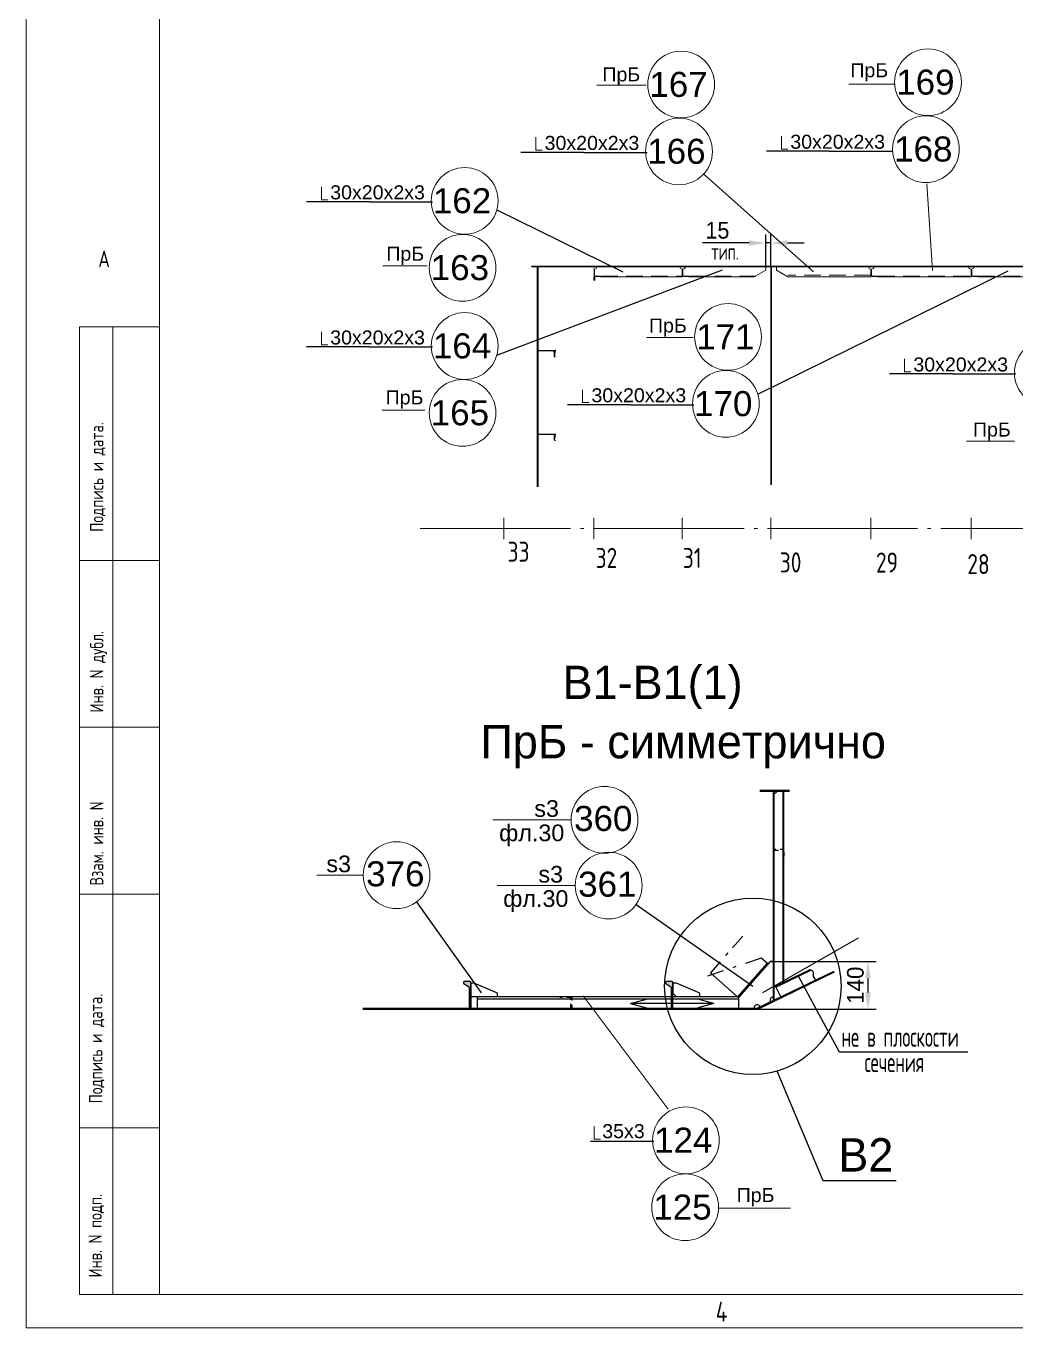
# Model space of a CAD drawing. Header units: millimetres. Extents: x 149544 to 197467, y -3118 to 25363.
# Drawn here: x 168631 to 171597, y 10130 to 14031 of the extents above; entities that cross this region are included whole.
import ezdxf

# ---------------------------------------------------------------- set-up
doc = ezdxf.new("R2010")
doc.units = ezdxf.units.MM
doc.header["$MEASUREMENT"] = 0
for name, pattern in [('DASH1', [187.5, 125, -62.5]), ('DASH5', [225, 100, -50, 25, -50]), ('DASH6', [25, 12.5, -12.5]), ('K5LT32768', [0]), ('K5LT32769', [0]), ('K5LT32790', [520, 450, -30, 10, -30]), ('K5LT32791', [0]), ('K5LT32795', [75, 50, -25])]:
    doc.linetypes.add(name, pattern=pattern)
doc.layers.add('pen_035', color=1, linetype='Continuous')
doc.layers.add('pen_7', color=1, linetype='Continuous')
doc.styles.add('KTEXTSTYLE', font='GOST_AU.SHX', dxfattribs={"width": 0.96, "height": 5})
doc.styles.add('style5', font='arial.ttf', dxfattribs={"height": 3})
doc.dimstyles.new('PB20', dxfattribs={"dimscale": 20, "dimtxt": 2.5, "dimasz": 2.5, "dimexe": 1.25, "dimexo": 0, "dimtad": 1, "dimdec": 0, "dimtxsty": 'Standard', "dimcen": 2.5, "dimclrd": 7, "dimclre": 7, "dimclrt": 4, "dimadec": 0, "dimazin": 0, "dimtfac": 1, "dimtdec": 0, "dimtmove": 0, "dimatfit": 3, "dimfxl": 1.25, "dimarcsym": 0})
doc.dimstyles.new('PB5', dxfattribs={"dimscale": 20, "dimtxt": 2.5, "dimasz": 2.5, "dimexe": 1.25, "dimexo": 0, "dimtad": 1, "dimdec": 0, "dimlfac": 0.25, "dimtxsty": 'Standard', "dimcen": 2.5, "dimclrd": 7, "dimclre": 7, "dimclrt": 4, "dimadec": 0, "dimazin": 0, "dimtfac": 1, "dimtdec": 0, "dimtmove": 0, "dimatfit": 3, "dimfxl": 1.25, "dimarcsym": 0})

# ---------------------------------------------------------------- blocks, each defined once
blk = doc.blocks.new('*D2411')
at = {"color": 7, "lineweight": -2}
for p, q in [((170797.2, 13381.4), (170657.9, 13381.4)), ((170847.2, 13309.8), (170847.2, 13406.4)), ((170862.2, 13381.4), (170847.2, 13381.4)), ((170862.2, 13309.8), (170862.2, 13406.4)), ((170912.2, 13381.4), (170962.2, 13381.4))]:
    blk.add_line(p, q, dxfattribs=at)
at = {"color": 7}
for points in [[(170797.2, 13389.7), (170797.2, 13373.1), (170847.2, 13381.4)], [(170912.2, 13389.7), (170912.2, 13373.1), (170862.2, 13381.4)]]:
    blk.add_solid(points, dxfattribs=at)
at = {"layer": 'Defpoints', "color": 0}
for p in [(170847.2, 13381.4), (170847.2, 13309.8), (170862.2, 13309.8)]:
    blk.add_point(p, dxfattribs=at)
at = {"color": 4, "insert": (170702.5, 13418.9), "char_height": 50, "attachment_point": 5}
blk.add_mtext('\\H50.0;\\W0.965;\\Q0;\\H50.0;\\W0.965;\\Q0;\\Q0;15', dxfattribs=at)
blk = doc.blocks.new('U1374')
at = {"layer": 'pen_035', "color": 1, "linetype": 'K5LT32769', "lineweight": 18, "true_color": 0xff0000}
for p, q in [((-164451, -2184.6), (-164494.9, -2184.3)), ((-164494.9, -2184.3), (-164493.7, -2184.6)), ((-164451, -2184.6), (-164493.7, -2184.6))]:
    blk.add_line(p, q, dxfattribs=at)
blk = doc.blocks.new('U1375')
at = {"layer": 'pen_035', "color": 1, "linetype": 'K5LT32769', "lineweight": 18, "true_color": 0xff0000}
for p in [(-164444.2, -2182.6), (-164495.4, -2182.6)]:
    blk.add_line(p, (-164495.4, -2183.6), dxfattribs=at)
blk = doc.blocks.new('U1376')
at = {"layer": 'pen_035', "color": 1, "linetype": 'K5LT32769', "lineweight": 18, "true_color": 0xff0000}
for p in [(-164495.4, -2183.6), (-164444.2, -2182.6)]:
    blk.add_line(p, (-164494.9, -2184.3), dxfattribs=at)
blk = doc.blocks.new('U1377')
at = {"layer": 'pen_035', "color": 1, "linetype": 'K5LT32769', "lineweight": 18, "true_color": 0xff0000}
for p in [(-164451, -2184.6), (-164444.2, -2182.6)]:
    blk.add_line(p, (-164449.3, -2184.9), dxfattribs=at)
blk = doc.blocks.new('U1378')
at = {"layer": 'pen_035', "color": 1, "linetype": 'K5LT32769', "lineweight": 18, "true_color": 0xff0000}
for p in [(-164444.2, -2182.6), (-164449.3, -2184.9)]:
    blk.add_line(p, (-164448.1, -2185.6), dxfattribs=at)
blk = doc.blocks.new('U1379')
at = {"layer": 'pen_035', "color": 1, "linetype": 'K5LT32769', "lineweight": 18, "true_color": 0xff0000}
for p in [(-164444.2, -2182.6), (-164448.1, -2185.6)]:
    blk.add_line(p, (-164447.6, -2186.6), dxfattribs=at)
blk = doc.blocks.new('U1380')
at = {"layer": 'pen_035', "color": 1, "linetype": 'K5LT32769', "lineweight": 18, "true_color": 0xff0000}
for p in [(-164444.2, -2182.6), (-164447.6, -2186.6)]:
    blk.add_line(p, (-164447.6, -2201.6), dxfattribs=at)
blk = doc.blocks.new('U1381')
at = {"layer": 'pen_035', "color": 1, "linetype": 'K5LT32769', "lineweight": 18, "true_color": 0xff0000}
for p in [(-164444.2, -2182.6), (-164447.6, -2201.6)]:
    blk.add_line(p, (-164447.1, -2202.3), dxfattribs=at)
blk = doc.blocks.new('U1382')
at = {"layer": 'pen_035', "color": 1, "linetype": 'K5LT32769', "lineweight": 18, "true_color": 0xff0000}
blk.add_line((-164444.2, -2182.6), (-164447.1, -2202.3), dxfattribs=at)
blk = doc.blocks.new('U1383')
at = {"layer": 'pen_035', "color": 1, "linetype": 'K5LT32769', "lineweight": 18, "true_color": 0xff0000}
for p in [(-164447.1, -2202.3), (-164445.9, -2202.6)]:
    blk.add_line(p, (-164444.2, -2202.6), dxfattribs=at)
blk = doc.blocks.new('U1384')
at = {"layer": 'pen_035', "color": 1, "linetype": 'K5LT32769', "lineweight": 18, "true_color": 0xff0000}
for p in [(-164444.2, -2432.6), (-164495.4, -2432.6)]:
    blk.add_line(p, (-164495.4, -2433.6), dxfattribs=at)
blk = doc.blocks.new('U1385')
at = {"layer": 'pen_035', "color": 1, "linetype": 'K5LT32769', "lineweight": 18, "true_color": 0xff0000}
for p in [(-164495.4, -2433.6), (-164444.2, -2432.6)]:
    blk.add_line(p, (-164494.9, -2434.3), dxfattribs=at)
blk = doc.blocks.new('U1386')
at = {"layer": 'pen_035', "color": 1, "linetype": 'K5LT32769', "lineweight": 18, "true_color": 0xff0000}
for p in [(-164451, -2434.6), (-164444.2, -2432.6)]:
    blk.add_line(p, (-164449.3, -2434.9), dxfattribs=at)
blk = doc.blocks.new('U1387')
at = {"layer": 'pen_035', "color": 1, "linetype": 'K5LT32769', "lineweight": 18, "true_color": 0xff0000}
for p in [(-164449.3, -2434.9), (-164444.2, -2432.6)]:
    blk.add_line(p, (-164448.1, -2435.6), dxfattribs=at)
blk = doc.blocks.new('U1388')
at = {"layer": 'pen_035', "color": 1, "linetype": 'K5LT32769', "lineweight": 18, "true_color": 0xff0000}
for p in [(-164448.1, -2435.6), (-164444.2, -2432.6)]:
    blk.add_line(p, (-164447.6, -2436.6), dxfattribs=at)
blk = doc.blocks.new('U1389')
at = {"layer": 'pen_035', "color": 1, "linetype": 'K5LT32769', "lineweight": 18, "true_color": 0xff0000}
for p in [(-164444.2, -2432.6), (-164447.6, -2436.6)]:
    blk.add_line(p, (-164447.6, -2451.6), dxfattribs=at)
blk = doc.blocks.new('U1390')
at = {"layer": 'pen_035', "color": 1, "linetype": 'K5LT32769', "lineweight": 18, "true_color": 0xff0000}
for p in [(-164447.6, -2451.6), (-164444.2, -2432.6)]:
    blk.add_line(p, (-164447.1, -2452.3), dxfattribs=at)
blk = doc.blocks.new('U1391')
at = {"layer": 'pen_035', "color": 1, "linetype": 'K5LT32769', "lineweight": 18, "true_color": 0xff0000}
blk.add_line((-164444.2, -2432.6), (-164447.1, -2452.3), dxfattribs=at)
blk = doc.blocks.new('U1392')
at = {"layer": 'pen_035', "color": 1, "linetype": 'K5LT32769', "lineweight": 18, "true_color": 0xff0000}
for p in [(-164494.9, -2434.3), (-164493.7, -2434.6)]:
    blk.add_line(p, (-164451, -2434.6), dxfattribs=at)
blk = doc.blocks.new('U1393')
at = {"layer": 'pen_035', "color": 1, "linetype": 'K5LT32769', "lineweight": 18, "true_color": 0xff0000}
for p in [(-164447.1, -2452.3), (-164445.9, -2452.6)]:
    blk.add_line(p, (-164444.2, -2452.6), dxfattribs=at)
blk = doc.blocks.new('*D3775')
at = {"color": 7, "lineweight": -2}
for p, q in [((170860.2, 11228.5), (171178.5, 11228.5)), ((171153.5, 11178.5), (171153.5, 11135.8)), ((170823.1, 11085.8), (171178.5, 11085.8))]:
    blk.add_line(p, q, dxfattribs=at)
at = {"color": 7}
for points in [[(171145.2, 11178.5), (171161.9, 11178.5), (171153.5, 11228.5)], [(171145.2, 11135.8), (171161.9, 11135.8), (171153.5, 11085.8)]]:
    blk.add_solid(points, dxfattribs=at)
at = {"layer": 'Defpoints', "color": 0}
for p in [(170860.2, 11228.5), (170823.1, 11085.8), (171153.5, 11085.8)]:
    blk.add_point(p, dxfattribs=at)
at = {"color": 4, "insert": (171116, 11157.1), "char_height": 50, "attachment_point": 5, "rotation": 90}
blk.add_mtext('140', dxfattribs=at)

msp = doc.modelspace()

# ---------------------------------------------------------------- hatches: boundary and pattern name
for points in [[(170165.8, 13059.8), (170165.8, 13058.8), (170166.3, 13058.1), (170167.5, 13057.8), (170210.2, 13057.8), (170211.9, 13057.5), (170213.1, 13056.8), (170213.6, 13055.8), (170213.6, 13040.8), (170214.1, 13040.1), (170215.3, 13039.8), (170217, 13039.8), (170217, 13059.8)], [(170165.8, 12809.8), (170165.8, 12808.8), (170166.3, 12808.1), (170167.5, 12807.8), (170210.2, 12807.8), (170211.9, 12807.5), (170213.1, 12806.8), (170213.6, 12805.8), (170213.6, 12790.8), (170214.1, 12790.1), (170215.3, 12789.8), (170217, 12789.8), (170217, 12809.8)]]:
    msp.add_hatch(color=0).paths.add_polyline_path(points)
at = {"linetype": 'Continuous'}
for points in [[(169963.6, 11088.5), (169958.5, 11088.5), (169958.5, 11150), (169958.3, 11151.4), (169957.6, 11152.6), (169956.5, 11153.5), (169943.4, 11161), (169942.1, 11162.2), (169941.4, 11163.8), (169941.5, 11165.5), (169942.3, 11167), (169943.7, 11168.1), (169945.4, 11168.5), (169959.5, 11168.5), (169961.1, 11168.2), (169962.4, 11167.3), (169963.3, 11166), (169963.6, 11164.5)], [(170569.4, 11088.5), (170564.3, 11088.5), (170564.3, 11150), (170564.1, 11151.4), (170563.4, 11152.6), (170562.3, 11153.5), (170549.2, 11161), (170547.9, 11162.2), (170547.2, 11163.8), (170547.3, 11165.5), (170548.1, 11167), (170549.5, 11168.1), (170551.2, 11168.5), (170565.3, 11168.5), (170566.9, 11168.2), (170568.2, 11167.3), (170569, 11166), (170569.4, 11164.5)]]:
    msp.add_hatch(color=0, dxfattribs=at).paths.add_polyline_path(points)

# ---------------------------------------------------------------- linework, layer by layer
at = {"color": 7, "linetype": 'K5LT32768', "lineweight": 18}
for p, q in [((168631.3, 22010.1), (168631.3, 10130.1)), ((168631.3, 10130.1), (185451.3, 10130.1))]:
    msp.add_line(p, q, dxfattribs=at)
at = {"color": 1, "linetype": 'K5LT32769', "lineweight": 18, "true_color": 0xff0000}
for p, q in [((169031.3, 21910.1), (169031.3, 10230.1)), ((168791.3, 13130.1), (168791.3, 10230.1)), ((169031.3, 13130.1), (168791.3, 13130.1)), ((168891.3, 13130.1), (168891.3, 10230.1)), ((169031.3, 12430.1), (168791.3, 12430.1)), ((169031.3, 11930.1), (168791.3, 11930.1)), ((169031.3, 11430.1), (168791.3, 11430.1)), ((169031.3, 10730.1), (168791.3, 10730.1)), ((169031.3, 10230.1), (168791.3, 10230.1)), ((169031.3, 10230.1), (185351.3, 10230.1))]:
    msp.add_line(p, q, dxfattribs=at)
at = {"color": 0, "linetype": 'K5LT32768', "lineweight": 18}
for p, q in [((170489, 13853.8), (170341.2, 13853.8)), ((171235.4, 13857.3), (171095.7, 13857.3)), ((171346.4, 13299.1), (171330, 13558.2)), ((169832.8, 13312.3), (169700, 13312.3)), ((170629.4, 13097.6), (170490.2, 13097.6)), ((169826.4, 12880.2), (169698.4, 12880.2)), ((171592.1, 12787), (171449.1, 12787)), ((170062.2, 12493.8), (170062.2, 12557.8)), ((170332.2, 12493.8), (170332.2, 12557.8)), ((170597.2, 12493.8), (170597.2, 12557.8)), ((170862.2, 12493.8), (170862.2, 12557.8)), ((171162.2, 12493.8), (171162.2, 12557.8)), ((171462.2, 12493.8), (171462.2, 12557.8)), ((170264.3, 11652.7), (170029.9, 11652.7)), ((169641.4, 11486.9), (169502.7, 11486.9)), ((170276.6, 11455.8), (170042.2, 11455.8)), ((170300.1, 11125.8), (170554.9, 10786.2)), ((170921.8, 10488.7), (170704.4, 10488.7))]:
    msp.add_line(p, q, dxfattribs=at)
at = {"color": 7}
for p, q in [((171037.7, 13656), (170849.4, 13656)), ((170301.6, 13652.6), (170113.3, 13652.6)), ((170663.2, 13586), (170990.7, 13295.2)), ((169659.4, 13504.5), (169471.1, 13504.5)), ((170041.5, 13480.2), (170419.6, 13294.4)), ((170041.5, 13045.4), (170717.5, 13300.3)), ((170825.4, 12929.5), (171573.1, 13298.2)), ((169659.4, 13069.7), (169471.1, 13069.7)), ((171406.3, 12988.8), (171218, 12988.8)), ((170442, 12896.4), (170253.6, 12896.4)), ((169800.1, 11408.1), (169995.2, 11134.3)), ((170458.6, 11398.5), (170808.6, 11153.9)), ((171124, 11297.7), (170837.7, 11134.7)), ((171001.3, 11080.2), (170945.6, 11183.8)), ((170880.3, 10900.9), (171018.7, 10571.6)), ((171018.7, 10571.6), (171238.4, 10571.6))]:
    msp.add_line(p, q, dxfattribs=at)
for p, q in [((171037.7, 13656), (171227.7, 13656)), ((170301.6, 13652.6), (170491.6, 13652.6)), ((169659.4, 13504.5), (169849.4, 13504.5)), ((169659.4, 13069.7), (169849.4, 13069.7)), ((171406.3, 12988.8), (171596.3, 12988.8)), ((170442, 12896.4), (170632, 12896.4)), ((170322.2, 10689.6), (170512.2, 10689.6))]:
    msp.add_line(p, q)
at = {"color": 0, "linetype": 'K5LT32769', "lineweight": 18}
for p, q in [((170145.1, 13311.8), (170165.8, 13311.8)), ((170145.1, 13309.8), (170165.8, 13309.8)), ((170847.2, 13309.8), (170847.2, 13299.8)), ((170879.2, 13309.8), (170879.2, 13299.8)), ((170334.2, 13302.8), (170334.2, 13283.8)), ((170336.2, 13281.8), (170351.2, 13281.8)), ((170352.2, 13280.8), (170352.2, 13279.8)), ((170352.2, 13279.8), (170597.2, 13279.8)), ((170597.2, 13302.8), (170597.2, 13279.8)), ((170599.2, 13302.8), (170599.2, 13283.8)), ((170601.2, 13281.8), (170616.2, 13281.8)), ((170617.2, 13280.8), (170617.2, 13279.8)), ((170617.2, 13279.8), (170812.6, 13279.8)), ((170847.2, 13299.8), (170812.6, 13279.8)), ((170879.2, 13299.8), (170913.8, 13279.8)), ((171162.2, 13279.8), (170913.8, 13279.8)), ((171162.2, 13302.8), (171162.2, 13279.8)), ((171164.2, 13302.8), (171164.2, 13283.8)), ((171166.2, 13281.8), (171181.2, 13281.8)), ((171182.2, 13280.8), (171182.2, 13279.8)), ((171182.2, 13279.8), (171462.2, 13279.8)), ((171462.2, 13302.8), (171462.2, 13279.8)), ((171464.2, 13302.8), (171464.2, 13283.8)), ((171466.2, 13281.8), (171481.2, 13281.8)), ((171482.2, 13280.8), (171482.2, 13279.8)), ((171482.2, 13279.8), (171680.2, 13279.8))]:
    msp.add_line(p, q, dxfattribs=at)
at = {"color": 0, "linetype": 'K5LT32791', "lineweight": 18}
for p, q in [((170162.4, 13309.8), (170162.4, 12650.5)), ((170165.8, 13311.8), (171904.2, 13311.8)), ((170165.8, 13309.8), (171904.2, 13309.8)), ((170165.8, 13309.8), (170165.8, 12650.6)), ((170165.8, 12650.6), (170165.8, 13309.8)), ((170862.2, 13309.8), (170862.2, 12656.2)), ((170864.2, 13309.8), (170864.2, 12656.2))]:
    msp.add_line(p, q, dxfattribs=at)
at = {"color": 0, "linetype": 'K5LT32795', "lineweight": 18}
for p, q in [((170332.2, 13279.8), (170332.2, 13269.2)), ((170335.2, 13279.8), (170335.2, 13269.2)), ((170354, 13281.8), (170598.4, 13281.8)), ((170619, 13281.8), (170818.9, 13281.8)), ((171162.2, 13284.3), (170913.8, 13284.3)), ((171184, 13281.8), (171463.4, 13281.8)), ((171484, 13281.8), (171681.4, 13281.8))]:
    msp.add_line(p, q, dxfattribs=at)
at = {"color": 0, "linetype": 'K5LT32790', "lineweight": 18}
msp.add_line((169812.2, 12525.8), (173048.3, 12525.8), dxfattribs=at)
at = {"color": 0, "linetype": 'DASH5'}
for p, q in [((170830, 11741.5), (170918.2, 11741.5)), ((170830, 11738.5), (170918.2, 11738.5))]:
    msp.add_line(p, q, dxfattribs=at)
at = {"color": 0, "linetype": 'Continuous'}
for p, q in [((170870.2, 11111.8), (170870.2, 11738.5)), ((170872.2, 11111.8), (170872.2, 11738.5)), ((170901.9, 11738.5), (170879.1, 11738.5)), ((170899.9, 11165.3), (170899.9, 11738.5)), ((170901.9, 11166.3), (170901.9, 11738.5)), ((170778.7, 11304.6), (170747.9, 11269.6)), ((170734, 11253.8), (170727, 11245.8)), ((170720, 11200.1), (170672.7, 11184.1)), ((170710.5, 11227), (170681.5, 11194.1)), ((170757.9, 11212.9), (170748.5, 11209.7)), ((170851.4, 11222.9), (170763, 11122.4)), ((170821.8, 11088.5), (171052.3, 11199.6)), ((170823.1, 11085.8), (171053.5, 11196.8)), ((170853.6, 11221), (170851.4, 11222.9)), ((170876.8, 11153.9), (170980.3, 11203.8)), ((170983.8, 11202.2), (170878.1, 11151.2)), ((170681.5, 11194.1), (170764.1, 11121.5)), ((170872.2, 11151.7), (170901.9, 11166.3)), ((169984.2, 11088.5), (169984.2, 11123.5)), ((169984.2, 11123.5), (170765.2, 11123.5)), ((170765.2, 11120.5), (170763, 11122.4)), ((170765.2, 11123.5), (170765.2, 11088.5)), ((170892, 11122.3), (170876.8, 11153.9)), ((169640.5, 11088.5), (170821.8, 11088.5)), ((169640.5, 11085.5), (170821.8, 11085.5)), ((169984.2, 11116.5), (170765.2, 11116.5)), ((170441.8, 11102.5), (170490.1, 11115.4)), ((170691.8, 11102.5), (170441.8, 11102.5)), ((170441.8, 11102.5), (170490.1, 11089.5)), ((170691.8, 11102.5), (170643.5, 11115.4)), ((170691.8, 11102.5), (170643.5, 11089.5)), ((170830.8, 11092.8), (170861.2, 11107.5))]:
    msp.add_line(p, q, dxfattribs=at)
at = {"color": 0, "linetype": 'DASH1'}
msp.add_line((170870.2, 11174.1), (170870.2, 11246.2), dxfattribs=at)
at = {"const_width": 3}
for points in [[(170158.3, 13698.3), (170158.3, 13659), (170178, 13659)], [(170894.5, 13701.7), (170894.5, 13662.5), (170914.1, 13662.5)], [(169516.2, 13550.2), (169516.2, 13510.9), (169535.8, 13510.9)], [(169516.2, 13115.4), (169516.2, 13076.1), (169535.8, 13076.1)], [(171263.1, 13034.5), (171263.1, 12995.2), (171282.7, 12995.2)], [(170298.7, 12942.1), (170298.7, 12902.8), (170318.4, 12902.8)], [(170332.8, 10734.9), (170332.8, 10695.6), (170352.5, 10695.6)]]:
    msp.add_lwpolyline(points, dxfattribs=at)
at = {"color": 0, "linetype": 'K5LT32769', "const_width": 0.18}
for points in [[(170332.2, 13309.8), (170333.2, 13309.8), (170333.9, 13309.5), (170334.2, 13308.8), (170334.2, 13283.8), (170334.5, 13282.8), (170335.2, 13282), (170336.2, 13281.8), (170351.2, 13281.8), (170351.9, 13281.5), (170352.2, 13280.8), (170352.2, 13279.8), (170332.2, 13279.8), (170332.2, 13309.8)], [(170597.2, 13309.8), (170598.2, 13309.8), (170598.9, 13309.5), (170599.2, 13308.8), (170599.2, 13283.8), (170599.5, 13282.8), (170600.2, 13282), (170601.2, 13281.8), (170616.2, 13281.8), (170616.9, 13281.5), (170617.2, 13280.8), (170617.2, 13279.8), (170597.2, 13279.8), (170597.2, 13309.8)], [(171162.2, 13309.8), (171163.2, 13309.8), (171163.9, 13309.5), (171164.2, 13308.8), (171164.2, 13283.8), (171164.5, 13282.8), (171165.2, 13282), (171166.2, 13281.8), (171181.2, 13281.8), (171181.9, 13281.5), (171182.2, 13280.8), (171182.2, 13279.8), (171162.2, 13279.8), (171162.2, 13309.8)], [(171462.2, 13309.8), (171463.2, 13309.8), (171463.9, 13309.5), (171464.2, 13308.8), (171464.2, 13283.8), (171464.5, 13282.8), (171465.2, 13282), (171466.2, 13281.8), (171481.2, 13281.8), (171481.9, 13281.5), (171482.2, 13280.8), (171482.2, 13279.8), (171462.2, 13279.8), (171462.2, 13309.8)], [(170864.2, 13059.8), (170864.2, 13058.8), (170864.5, 13058.1), (170865.2, 13057.8), (170890.2, 13057.8), (170891.2, 13057.5), (170891.9, 13056.8), (170892.2, 13055.8), (170892.2, 13040.8), (170892.5, 13040.1), (170893.2, 13039.8), (170894.2, 13039.8), (170894.2, 13059.8), (170864.2, 13059.8)], [(170864.2, 12809.8), (170864.2, 12808.8), (170864.5, 12808.1), (170865.2, 12807.8), (170890.2, 12807.8), (170891.2, 12807.5), (170891.9, 12806.8), (170892.2, 12805.8), (170892.2, 12790.8), (170892.5, 12790.1), (170893.2, 12789.8), (170894.2, 12789.8), (170894.2, 12809.8), (170864.2, 12809.8)]]:
    msp.add_lwpolyline(points, dxfattribs=at)
at = {"color": 0}
msp.add_lwpolyline([(171452.7, 10956.1), (171068.1, 10956.1), (171001.3, 11080.2)], dxfattribs=at)
at = {"color": 0, "linetype": 'Continuous'}
for points in [[(170879.1, 11738.5, 0), (170879, 11737.1, 0), (170878.6, 11735.8, 0), (170878, 11734.6, 0), (170877.1, 11733.5, 0), (170876.1, 11732.6, 0), (170874.9, 11732, 0), (170873.6, 11731.6, 0), (170872.2, 11731.5, 0)], [(170852.5, 11221.9, 0), (170833.7, 11238.5, 0), (170786.4, 11222.5, 0)], [(170870.2, 11121.8, 0), (170870.2, 11228.5, 0), (170860.2, 11228.5, 0), (170765.2, 11120.5, 0), (170765.2, 11088.5, 0), (170811.8, 11088.5, 0)], [(170043.6, 11133.5, 0), (169973.6, 11163.5, 0), (169963.6, 11163.5, 0), (169963.6, 11123.5, 0), (170043.6, 11123.5, 0), (170043.6, 11133.5, 0)], [(170650.1, 11123.5, 0), (170650.1, 11133.5, 0), (170579.5, 11163.5, 0), (170569.4, 11163.5, 0), (170569.4, 11133.5, 0), (170579.4, 11123.5, 0), (170650.1, 11123.5, 0)]]:
    msp.add_polyline3d(points, dxfattribs=at)
at = {"color": 0, "linetype": 'DASH6'}
for points in [[(170872.2, 11563.5, 0), (170872.2, 11562.5, 0), (170872.5, 11561.8, 0), (170873.3, 11561.5, 0), (170898.5, 11561.5, 0), (170899.5, 11561.2, 0), (170900.2, 11560.5, 0), (170900.5, 11559.5, 0), (170900.5, 11544.5, 0), (170900.8, 11543.8, 0), (170901.5, 11543.5, 0), (170902.5, 11543.5, 0), (170902.5, 11563.5, 0), (170872.2, 11563.5, 0)], [(170266.5, 11088.5, 0), (170263.4, 11088.5, 0), (170263.4, 11120.5, 0), (170231.1, 11120.5, 0), (170231.1, 11123.5, 0), (170266.5, 11123.5, 0), (170266.5, 11088.5, 0)]]:
    msp.add_polyline3d(points, dxfattribs=at)
at = {"color": 0, "linetype": 'K5LT32768', "lineweight": 18}
for centre in [(170593.9, 13856), (171333.4, 13862.8), (170587.5, 13655.5), (171327.1, 13662.3), (169945.4, 13507.3), (169939, 13306.8), (170734.3, 13099.8), (169945.4, 13072.5), (171692.3, 12991.6), (170727.9, 12899.2), (169939, 12872), (170608.1, 10692.4), (170605.8, 10491.8)]:
    msp.add_circle(centre, 100, dxfattribs=at)
at = {"color": 7}
msp.add_circle((170808.6, 11153.9), 264.2, dxfattribs=at)
at = {"color": 0, "linetype": 'K5LT32769', "lineweight": 18}
for centre, radius, start, end in [((170334.2, 13309.8), 7, 270, 0), ((170597.2, 13309.8), 7, 180, 270), ((170599.2, 13309.8), 7, 270, 0), ((171162.2, 13309.8), 7, 180, 270), ((171164.2, 13309.8), 7, 270, 0), ((171462.2, 13309.8), 7, 180, 270), ((171464.2, 13309.8), 7, 270, 0), ((170336.2, 13283.8), 2, 180, 270), ((170351.2, 13280.8), 1, 0, 90), ((170601.2, 13283.8), 2, 180, 270), ((170616.2, 13280.8), 1, 0, 90), ((171166.2, 13283.8), 2, 180, 270), ((171181.2, 13280.8), 1, 0, 90), ((171466.2, 13283.8), 2, 180, 270), ((171481.2, 13280.8), 1, 0, 90)]:
    msp.add_arc(centre, radius, start, end, dxfattribs=at)
at = {"color": 0, "linetype": 'K5LT32768', "lineweight": 18}
for centre, start, end in [((170364.3, 11652.7), 0, 180), ((170364.3, 11652.7), 180, 0), ((169741.4, 11486.9), 0, 180), ((170376.6, 11455.8), 0, 180), ((169741.4, 11486.9), 180, 0), ((170376.6, 11455.8), 180, 0)]:
    msp.add_arc(centre, 100, start, end, dxfattribs=at)
at = {"color": 0, "linetype": 'Continuous'}
for centre, start, end in [((170870.2, 11111.8), 90.0112, 147.8736), ((170821.8, 11088.5), 102.8694, 179.999), ((170821.8, 11088.5), 25.7391, 102.8694), ((170870.2, 11111.8), 147.8736, 205.7357)]:
    msp.add_arc(centre, 10, start, end, dxfattribs=at)
at = {"color": 0}
msp.add_spline([(170980.3, 11203.8), (170988.5, 11198.4), (170989.8, 11182.9), (170997.8, 11173.3)], degree=3, dxfattribs=at)
at = {"color": 0, "linetype": 'Continuous'}
for points, invisible_edges in [([(169963.6, 11164.5), (169941.5, 11165.5), (169941.4, 11163.8), (169963.6, 11164.5)], 13), ([(169963.6, 11164.5), (169941.4, 11163.8), (169942.1, 11162.2), (169963.6, 11164.5)], 13), ([(169963.3, 11166), (169942.3, 11167), (169941.5, 11165.5), (169963.3, 11166)], 13), ([(169963.3, 11166), (169941.5, 11165.5), (169963.6, 11164.5), (169963.3, 11166)], 11), ([(169963.6, 11164.5), (169942.1, 11162.2), (169943.4, 11161), (169963.6, 11164.5)], 13), ([(169962.4, 11167.3), (169943.7, 11168.1), (169942.3, 11167), (169962.4, 11167.3)], 13), ([(169962.4, 11167.3), (169942.3, 11167), (169963.3, 11166), (169962.4, 11167.3)], 11), ([(169963.6, 11164.5), (169943.4, 11161), (169956.5, 11153.5), (169963.6, 11164.5)], 13), ([(169961.1, 11168.2), (169945.4, 11168.5), (169943.7, 11168.1), (169961.1, 11168.2)], 13), ([(169961.1, 11168.2), (169943.7, 11168.1), (169962.4, 11167.3), (169961.1, 11168.2)], 11), ([(169961.1, 11168.2), (169959.5, 11168.5), (169945.4, 11168.5), (169961.1, 11168.2)], 12), ([(169963.6, 11164.5), (169956.5, 11153.5), (169957.6, 11152.6), (169963.6, 11164.5)], 13), ([(169963.6, 11164.5), (169957.6, 11152.6), (169958.3, 11151.4), (169963.6, 11164.5)], 13), ([(169963.6, 11164.5), (169958.3, 11151.4), (169958.5, 11150), (169963.6, 11164.5)], 13), ([(169963.6, 11164.5), (169958.5, 11150), (169958.5, 11088.5), (169963.6, 11164.5)], 13), ([(169963.6, 11164.5), (169958.5, 11088.5), (169963.6, 11088.5), (169963.6, 11164.5)], 9), ([(169963.6, 11088.5), (169999.8, 11150), (169963.6, 11164.5), (169963.6, 11088.5)], 11), ([(170569.4, 11164.5), (170547.3, 11165.5), (170547.2, 11163.8), (170569.4, 11164.5)], 13), ([(170569.4, 11164.5), (170547.2, 11163.8), (170547.9, 11162.2), (170569.4, 11164.5)], 13), ([(170569, 11166), (170548.1, 11167), (170547.3, 11165.5), (170569, 11166)], 13), ([(170569, 11166), (170547.3, 11165.5), (170569.4, 11164.5), (170569, 11166)], 11), ([(170569.4, 11164.5), (170547.9, 11162.2), (170549.2, 11161), (170569.4, 11164.5)], 13), ([(170568.2, 11167.3), (170549.5, 11168.1), (170548.1, 11167), (170568.2, 11167.3)], 13), ([(170568.2, 11167.3), (170548.1, 11167), (170569, 11166), (170568.2, 11167.3)], 11), ([(170569.4, 11164.5), (170549.2, 11161), (170562.3, 11153.5), (170569.4, 11164.5)], 13), ([(170566.9, 11168.2), (170551.2, 11168.5), (170549.5, 11168.1), (170566.9, 11168.2)], 13), ([(170566.9, 11168.2), (170549.5, 11168.1), (170568.2, 11167.3), (170566.9, 11168.2)], 11), ([(170566.9, 11168.2), (170565.3, 11168.5), (170551.2, 11168.5), (170566.9, 11168.2)], 12), ([(170569.4, 11164.5), (170562.3, 11153.5), (170563.4, 11152.6), (170569.4, 11164.5)], 13), ([(170569.4, 11164.5), (170563.4, 11152.6), (170564.1, 11151.4), (170569.4, 11164.5)], 13), ([(170569.4, 11164.5), (170564.1, 11151.4), (170564.3, 11150), (170569.4, 11164.5)], 13), ([(170569.4, 11164.5), (170564.3, 11150), (170564.3, 11088.5), (170569.4, 11164.5)], 13), ([(170569.4, 11164.5), (170564.3, 11088.5), (170569.4, 11088.5), (170569.4, 11164.5)], 9)]:
    msp.add_3dface(points, dxfattribs=dict(at, invisible_edges=invisible_edges))

# ---------------------------------------------------------------- block references
at = {"color": 0}
for name in ['U1375', 'U1376', 'U1374', 'U1377', 'U1378', 'U1379', 'U1380', 'U1381', 'U1382', 'U1383', 'U1384', 'U1385', 'U1392', 'U1386', 'U1387', 'U1388', 'U1389', 'U1390', 'U1391', 'U1393']:
    msp.add_blockref(name, (334661.2, 15242.4), dxfattribs=at)

# ---------------------------------------------------------------- texts
at = {"color": 7, "char_height": 2.5, "attachment_point": 1, "style": 'KTEXTSTYLE'}
for s, insert in [('\\H3.5;\\W0.965;\\Q15;\\Q0;\\H50.00;{\\c16711935;A}', (168847.6, 13358.5)), ('\\H3.5;\\W0.965;\\Q15;\\Q0;\\H60.00;{\\c16711935;4}', (170697.5, 10209))]:
    msp.add_mtext(s, dxfattribs=dict(at, insert=insert))
at = {"color": 0, "char_height": 2.5, "attachment_point": 1, "style": 'KTEXTSTYLE'}
for s, insert in [('\\H3.5;\\W0.965;\\Q15;\\Q0;\\W0.765;\\H50.00;{\\c16776960;тип.}', (170684.4, 13380.5)), ('{\\H24x;\\W0.965;\\C6;33}', (170073.9, 12486)), ('{\\H24x;\\W0.965;\\C6;32}', (170337.7, 12467.4)), ('{\\H24x;\\W0.965;\\C6;31}', (170598.9, 12467.4)), ('{\\H24x;\\W0.965;\\C6;30}', (170889.3, 12454)), ('{\\H24x;\\W0.965;\\C6;29}', (171177.5, 12453.8)), ('{\\H24x;\\W0.965;\\C6;28}', (171451.1, 12449)), ('\\H3.5;\\W0.965;\\Q15;\\Q0;\\W0.765;\\H60.00;{\\c16711935;не в плоскости }', (171074.3, 11032.6)), ('\\H3.5;\\W0.965;\\Q15;\\Q0;\\W0.765;\\H60.00;{\\c16711935; сечения}', (171119.6, 10956.6))]:
    msp.add_mtext(s, dxfattribs=dict(at, insert=insert))
at = {"color": 7, "char_height": 2.5, "attachment_point": 1, "rotation": 90, "style": 'KTEXTSTYLE'}
for s, insert in [('\\H3.5;\\W0.965;\\Q15;\\Q0;\\H40.00;{\\c16711935;Подпись и дата.}', (168823, 12515.8)), ('\\H3.5;\\W0.965;\\Q15;\\Q0;\\H40.00;{\\c16711935;Инв. N дубл.}', (168823, 11974.4)), ('\\H3.5;\\W0.965;\\Q15;\\Q0;\\H40.00;{\\c16711935;Взам. инв. N}', (168823, 11455.7)), ('\\H3.5;\\W0.965;\\Q15;\\Q0;\\H40.00;{\\c16711935;Подпись и дата.}', (168820.1, 10803.1)), ('\\H3.5;\\W0.965;\\Q15;\\Q0;\\H40.00;{\\c16711935;Инв. N подп.}', (168818.5, 10281.5))]:
    msp.add_mtext(s, dxfattribs=dict(at, insert=insert))
at = {"layer": 'pen_7', "color": 0, "style": 'style5'}
for s, height, p in [('ПрБ', 42, (170357.9, 13865.5)), ('ПрБ', 42, (171100.7, 13877.8)), ('30х20х2х3', 42, (170184.7, 13660.1)), ('30х20х2х3', 42, (170920.8, 13663.5)), ('30х20х2х3', 42, (169542.5, 13512)), ('ПрБ', 42, (169710.6, 13328.1)), ('ПрБ', 42, (170497.4, 13112.9)), ('30х20х2х3', 42, (169542.5, 13077.1)), ('30х20х2х3', 42, (171289.4, 12996.2)), ('ПрБ', 42, (169708.5, 12897.5)), ('30х20х2х3', 42, (170325.1, 12903.9)), ('ПрБ', 42, (171468, 12801.2)), ('s3', 50, (170154, 11661.6)), ('фл.30', 50, (170048.5, 11588.7)), ('s3', 50, (169531.1, 11495.7)), ('s3', 50, (170166.3, 11464.7)), ('фл.30', 50, (170060.8, 11391.8)), ('35х3', 42, (170357.4, 10698.8)), ('ПрБ', 42, (170760.1, 10507.3))]:
    msp.add_text(s, height=height, dxfattribs=at).set_placement(p)
at = {"layer": 'pen_7', "color": 2, "style": 'style5'}
for s, p in [('167', (170498.6, 13819)), ('169', (171238.1, 13825.8)), ('166', (170492.2, 13618.5)), ('168', (171231.8, 13625.3)), ('162', (169850, 13470.4)), ('163', (169843.7, 13269.8)), ('164', (169850, 13035.5)), ('171', (170638.9, 13062.8)), ('170', (170632.6, 12862.3)), ('165', (169843.7, 12835)), ('360', (170273, 11619.3)), ('376', (169650.1, 11453.4)), ('361', (170285.3, 11422.4)), ('124', (170512.8, 10655.5)), ('125', (170510.5, 10454.9))]:
    msp.add_text(s, height=75, dxfattribs=at).set_placement(p)
at = {"layer": 'pen_7', "color": 0, "style": 'style5', "width": 0.965}
for s, p in [('В1-В1(1)', (170238.7, 12014.4)), ('ПрБ - симметрично', (169992.6, 11837)), ('В2 ', (171064.6, 10598.7))]:
    msp.add_text(s, height=100, dxfattribs=at).set_placement(p)

# ---------------------------------------------------------------- dimensions: what is measured, and where the dimension line sits
at = {"color": 0}
dim = msp.add_linear_dim(base=(170847.2, 13381.4), p1=(170862.2, 13309.8), p2=(170847.2, 13309.8), text='\\H50.0;\\W0.965;\\Q0;\\H50.0;\\W0.965;\\Q0;\\Q0;15', dimstyle='PB20', dxfattribs=at)
dim.commit()
dim.dimension.update_dxf_attribs({"geometry": '*D2411', "text_midpoint": (170702.5, 13381.4), "dimtype": 160})
at = {"color": 7}
dim = msp.add_linear_dim(base=(171153.5, 11085.8), p1=(170860.2, 11228.5), p2=(170823.1, 11085.8), angle=90, text='140', dimstyle='PB5', dxfattribs=at)
dim.commit()
dim.dimension.update_dxf_attribs({"geometry": '*D3775', "text_midpoint": (171116, 11157.1)})

doc.saveas('drawing.dxf')
